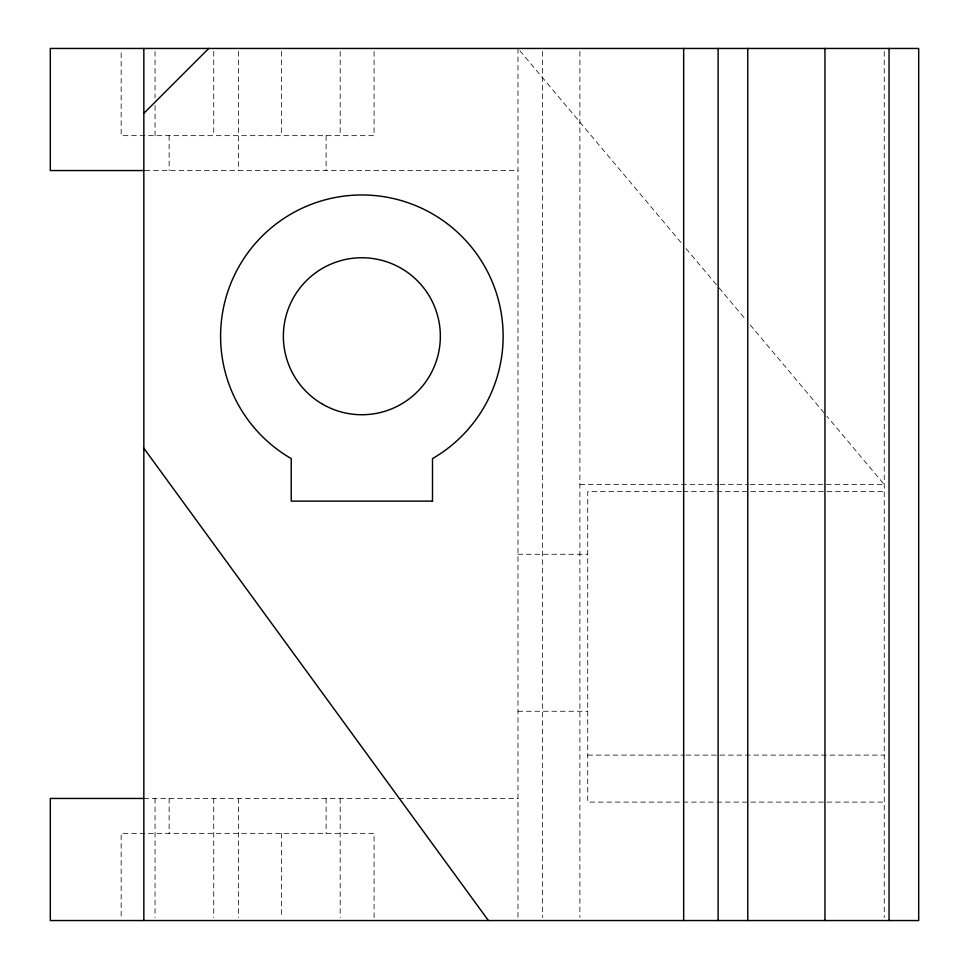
<?xml version="1.0" encoding="UTF-8"?>
<svg xmlns="http://www.w3.org/2000/svg" width="969" height="969" viewBox="0 0 969 969"><rect width="100%" height="100%" fill="white"/><g stroke="black" fill="none" stroke-linecap="round" stroke-linejoin="round"><path stroke-width="0.73" stroke-dasharray="4.84 3.63" d="M145.108 170.544L517.967 170.544M579.886 484.5L718.501 484.5M720.015 484.5L748.637 484.5M750.151 484.5L884.249 484.5L826.92 416.258M681.534 491.477L587.735 491.477L587.735 802.114L681.534 802.114M683.036 491.477L884.249 491.477M517.967 554.268L587.735 554.268M517.967 711.246L587.735 711.246M587.735 755.105L684.55 755.105M686.064 755.105L884.249 755.105M143.836 798.456L397.278 798.456M398.586 798.456L517.967 798.456M683.036 802.114L884.249 802.114M519.905 50.763L682.164 243.922M686.052 248.548L718.114 286.715M719.083 287.878L746.287 320.254M750.176 324.881L825.951 415.107M884.249 51.478L884.249 917.522M579.886 51.478L579.886 917.522M542.386 51.478L542.386 917.522M517.967 48.45L517.967 920.55M374.07 51.454L374.07 135.66L121.161 135.66L121.161 51.454M374.07 917.546L374.07 833.34L121.161 833.34L121.161 917.546M340.18 51.454L340.18 135.66M340.18 798.456L340.18 917.546M326.105 135.66L326.105 170.544M326.105 798.456L326.105 833.34M281.495 51.454L281.495 135.66M281.495 833.34L281.495 917.546M238.398 51.466L238.398 170.544M238.398 798.456L238.398 917.534M213.737 51.454L213.737 135.66M213.737 798.456L213.737 917.546M169.127 135.66L169.127 170.544M169.127 798.456L169.127 833.34M155.04 51.454L155.04 98.075M155.04 105.585L155.04 135.66M155.04 798.456L155.04 917.546"/><path stroke-width="1.45" d="M143.836 113.361L208.747 48.45M143.836 170.544L50.303 170.544L50.303 48.45L918.697 48.45L918.697 920.55L50.303 920.55L50.303 798.456L143.836 798.456M143.836 448.211L488.4 920.55M889.045 48.45L889.045 920.55M824.946 48.45L824.946 920.55M747.765 48.45L747.765 920.55M718.114 48.45L718.114 920.55M683.666 48.45L683.666 920.55M143.836 48.45L143.836 920.55M432.501 501.13L291.221 501.13L291.221 458.591A141.28 141.28 0 0 1 253.636 245.436A141.28 141.28 0 0 1 470.086 245.436A141.28 141.28 0 0 1 432.501 458.591L432.501 501.13M322.616 404.218A78.489 78.489 0 0 0 440.35 336.243A78.489 78.489 0 0 0 322.616 268.268A78.489 78.489 0 0 0 322.616 404.218"/></g></svg>
